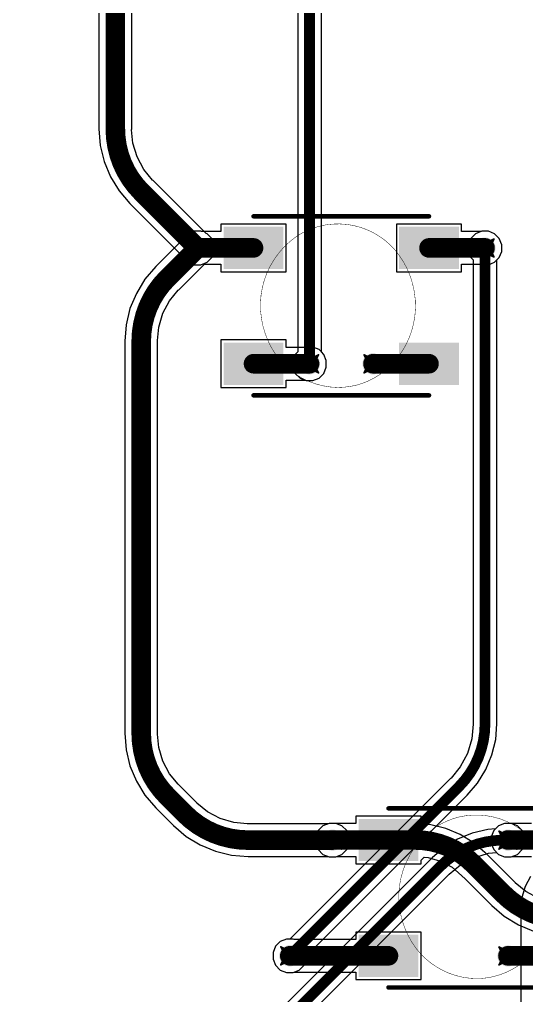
# Model space of a CAD drawing. Header units: inches. Extents: x -11 to 1110, y -7 to 455.
# Drawn here: x 235.9 to 250.35, y 127.95 to 155.76 of the extents above; entities that cross this region are included whole.
import ezdxf

# ---------------------------------------------------------------- set-up
doc = ezdxf.new("R2010")
doc.units = ezdxf.units.IN
for name, color, linetype in [('Bottom Layer', 5, 'Continuous'), ('Drill Drawing', 1, 'Continuous'), ('Mechanical 7', 56, 'Continuous'), ('Top Layer', 1, 'Continuous'), ('Top Overlay', 2, 'Continuous'), ('Top Paste', 8, 'Continuous'), ('Top Solder', 216, 'Continuous'), ('Via Holes', 16, 'Continuous')]:
    doc.layers.add(name, color=color, linetype=linetype)

msp = doc.modelspace()

# ---------------------------------------------------------------- hatches: boundary and pattern name
at = {"layer": 'Bottom Layer'}
h = msp.add_hatch(color=5, dxfattribs=at)
edge = h.paths.add_edge_path()
edge.add_arc((240.974, 149.245), 0.3, 0, 360)
h = msp.add_hatch(color=5, dxfattribs=at)
edge = h.paths.add_edge_path()
edge.add_arc((249.165, 149.245), 0.3, 0, 360)
h = msp.add_hatch(color=5, dxfattribs=at)
edge = h.paths.add_edge_path()
edge.add_arc((244.165, 145.945), 0.3, 0, 360)
h = msp.add_hatch(color=5, dxfattribs=at)
edge = h.paths.add_edge_path()
edge.add_arc((245.974, 145.945), 0.3, 0, 360)
h = msp.add_hatch(color=5, dxfattribs=at)
edge = h.paths.add_edge_path()
edge.add_arc((244.819, 132.374), 0.3, 0, 360)
h = msp.add_hatch(color=5, dxfattribs=at)
edge = h.paths.add_edge_path()
edge.add_arc((249.819, 132.374), 0.3, 0, 360)
h = msp.add_hatch(color=5, dxfattribs=at)
edge = h.paths.add_edge_path()
edge.add_arc((243.603, 129.078), 0.3, 0, 360)
h = msp.add_hatch(color=5, dxfattribs=at)
edge = h.paths.add_edge_path()
edge.add_arc((249.819, 129.074), 0.3, 0, 360)
at = {"layer": 'Top Layer'}
for points in [[(241.819, 149.748), (243.319, 149.748), (243.319, 148.748), (241.819, 148.748)], [(248.319, 148.748), (246.819, 148.748), (246.819, 149.748), (248.319, 149.748)], [(241.819, 146.448), (243.319, 146.448), (243.319, 145.448), (241.819, 145.448)], [(246.819, 146.448), (248.319, 146.448), (248.319, 145.448), (246.819, 145.448)], [(245.664, 132.878), (247.164, 132.878), (247.164, 131.878), (245.664, 131.878)], [(245.664, 129.578), (247.164, 129.578), (247.164, 128.578), (245.664, 128.578)]]:
    msp.add_hatch(color=1, dxfattribs=at).paths.add_polyline_path(points)
h = msp.add_hatch(color=1, dxfattribs=at)
edge = h.paths.add_edge_path()
edge.add_arc((240.974, 149.245), 0.3, 0, 360)
h = msp.add_hatch(color=1, dxfattribs=at)
edge = h.paths.add_edge_path()
edge.add_arc((249.165, 149.245), 0.3, 0, 360)
h = msp.add_hatch(color=1, dxfattribs=at)
edge = h.paths.add_edge_path()
edge.add_arc((244.165, 145.945), 0.3, 0, 360)
h = msp.add_hatch(color=1, dxfattribs=at)
edge = h.paths.add_edge_path()
edge.add_arc((245.974, 145.945), 0.3, 0, 360)
h = msp.add_hatch(color=1, dxfattribs=at)
edge = h.paths.add_edge_path()
edge.add_arc((244.819, 132.374), 0.3, 0, 360)
h = msp.add_hatch(color=1, dxfattribs=at)
edge = h.paths.add_edge_path()
edge.add_arc((249.819, 132.374), 0.3, 0, 360)
h = msp.add_hatch(color=1, dxfattribs=at)
edge = h.paths.add_edge_path()
edge.add_arc((243.603, 129.078), 0.3, 0, 360)
h = msp.add_hatch(color=1, dxfattribs=at)
edge = h.paths.add_edge_path()
edge.add_arc((249.819, 129.074), 0.3, 0, 360)
at = {"layer": 'Top Paste'}
for points in [[(241.819, 149.748), (243.319, 149.748), (243.319, 148.748), (241.819, 148.748)], [(248.319, 148.748), (246.819, 148.748), (246.819, 149.748), (248.319, 149.748)], [(241.819, 146.448), (243.319, 146.448), (243.319, 145.448), (241.819, 145.448)], [(246.819, 146.448), (248.319, 146.448), (248.319, 145.448), (246.819, 145.448)], [(245.664, 132.878), (247.164, 132.878), (247.164, 131.878), (245.664, 131.878)], [(245.664, 129.578), (247.164, 129.578), (247.164, 128.578), (245.664, 128.578)]]:
    msp.add_hatch(color=8, dxfattribs=at).paths.add_polyline_path(points)
at = {"layer": 'Top Solder'}
for points in [[(241.718, 149.85), (243.421, 149.85), (243.421, 148.646), (241.718, 148.646)], [(248.421, 148.646), (246.718, 148.646), (246.718, 149.85), (248.421, 149.85)], [(241.718, 146.55), (243.421, 146.55), (243.421, 145.346), (241.718, 145.346)], [(246.718, 146.55), (248.421, 146.55), (248.421, 145.346), (246.718, 145.346)], [(245.563, 132.979), (247.266, 132.979), (247.266, 131.776), (245.563, 131.776)], [(245.563, 129.679), (247.266, 129.679), (247.266, 128.476), (245.563, 128.476)]]:
    msp.add_hatch(color=216, dxfattribs=at).paths.add_polyline_path(points)
at = {"layer": 'Via Holes'}
h = msp.add_hatch(color=7, dxfattribs=at)
edge = h.paths.add_edge_path()
edge.add_arc((240.974, 149.245), 0.15, 0, 360)
h = msp.add_hatch(color=7, dxfattribs=at)
edge = h.paths.add_edge_path()
edge.add_arc((249.165, 149.245), 0.15, 0, 360)
h = msp.add_hatch(color=7, dxfattribs=at)
edge = h.paths.add_edge_path()
edge.add_arc((244.165, 145.945), 0.15, 0, 360)
h = msp.add_hatch(color=7, dxfattribs=at)
edge = h.paths.add_edge_path()
edge.add_arc((245.974, 145.945), 0.15, 0, 360)
h = msp.add_hatch(color=7, dxfattribs=at)
edge = h.paths.add_edge_path()
edge.add_arc((244.819, 132.374), 0.15, 0, 360)
h = msp.add_hatch(color=7, dxfattribs=at)
edge = h.paths.add_edge_path()
edge.add_arc((249.819, 132.374), 0.15, 0, 360)
h = msp.add_hatch(color=7, dxfattribs=at)
edge = h.paths.add_edge_path()
edge.add_arc((243.603, 129.078), 0.15, 0, 360)
h = msp.add_hatch(color=7, dxfattribs=at)
edge = h.paths.add_edge_path()
edge.add_arc((249.819, 129.074), 0.15, 0, 360)

# ---------------------------------------------------------------- linework, layer by layer
at = {"layer": 'Bottom Layer'}
for p, q in [((238.167, 162.894), (238.167, 152.638)), ((239.099, 152.638), (239.099, 162.894)), ((243.828, 162.362), (243.828, 146.284)), ((244.502, 146.284), (244.502, 162.362)), ((238.167, 152.638), (238.167, 152.638)), ((238.167, 152.638), (238.204, 152.167)), ((239.095, 152.617), (239.099, 152.638)), ((239.133, 152.232), (239.095, 152.617)), ((238.204, 152.167), (238.314, 151.709)), ((239.251, 151.842), (239.133, 152.232)), ((239.443, 151.482), (239.251, 151.842)), ((238.314, 151.709), (238.494, 151.273)), ((239.689, 151.183), (239.443, 151.482)), ((238.494, 151.273), (238.741, 150.87)), ((239.707, 151.171), (239.689, 151.183)), ((241.216, 149.661), (239.707, 151.171)), ((238.741, 150.87), (239.047, 150.512)), ((239.047, 150.512), (239.047, 150.512)), ((239.047, 150.512), (240.557, 149.002)), ((241.245, 149.65), (241.216, 149.661)), ((241.379, 149.515), (241.245, 149.65)), ((248.894, 149.65), (248.76, 149.515)), ((249.07, 149.722), (248.894, 149.65)), ((249.26, 149.722), (249.07, 149.722)), ((249.436, 149.65), (249.26, 149.722)), ((249.57, 149.515), (249.436, 149.65)), ((241.452, 149.34), (241.379, 149.515)), ((241.452, 149.15), (241.452, 149.34)), ((248.76, 149.515), (248.687, 149.34)), ((248.687, 149.34), (248.687, 149.15)), ((249.643, 149.34), (249.57, 149.515)), ((249.643, 149.15), (249.643, 149.34)), ((241.379, 148.974), (241.452, 149.15)), ((248.687, 149.15), (248.76, 148.974)), ((249.57, 148.974), (249.643, 149.15)), ((240.557, 149.002), (240.569, 148.974)), ((240.569, 148.974), (240.703, 148.84)), ((240.703, 148.84), (240.879, 148.767)), ((241.069, 148.767), (241.245, 148.84)), ((241.245, 148.84), (241.379, 148.974)), ((248.76, 148.974), (248.828, 148.906)), ((248.828, 148.906), (248.828, 135.692)), ((249.502, 148.906), (249.57, 148.974)), ((249.502, 135.692), (249.502, 148.906)), ((240.879, 148.767), (241.069, 148.767)), ((243.828, 146.284), (243.76, 146.215)), ((244.57, 146.215), (244.502, 146.284)), ((243.76, 146.215), (243.687, 146.04)), ((243.687, 146.04), (243.687, 145.85)), ((244.643, 146.04), (244.57, 146.215)), ((244.643, 145.85), (244.643, 146.04)), ((243.687, 145.85), (243.76, 145.674)), ((244.57, 145.674), (244.643, 145.85)), ((243.76, 145.674), (243.894, 145.54)), ((243.894, 145.54), (244.07, 145.467)), ((244.07, 145.467), (244.26, 145.467)), ((244.26, 145.467), (244.436, 145.54)), ((244.436, 145.54), (244.57, 145.674)), ((248.831, 135.677), (248.79, 135.262)), ((248.828, 135.692), (248.831, 135.677)), ((249.469, 135.242), (249.504, 135.692)), ((249.504, 135.692), (249.502, 135.692)), ((248.79, 135.262), (248.665, 134.847)), ((249.363, 134.803), (249.469, 135.242)), ((248.665, 134.847), (248.461, 134.466)), ((249.19, 134.385), (249.363, 134.803)), ((248.461, 134.466), (248.196, 134.143)), ((248.954, 134), (249.19, 134.385)), ((248.183, 134.134), (243.605, 129.556)), ((248.196, 134.143), (248.183, 134.134)), ((248.661, 133.656), (248.954, 134)), ((244.081, 129.08), (248.659, 133.658)), ((248.659, 133.658), (248.661, 133.656)), ((244.414, 132.645), (244.341, 132.47)), ((244.548, 132.78), (244.414, 132.645)), ((244.724, 132.852), (244.548, 132.78)), ((244.914, 132.852), (244.724, 132.852)), ((245.089, 132.78), (244.914, 132.852)), ((245.224, 132.645), (245.089, 132.78)), ((245.297, 132.47), (245.224, 132.645)), ((249.241, 132.678), (248.802, 132.573)), ((249.464, 132.696), (249.241, 132.678)), ((249.548, 132.78), (249.464, 132.696)), ((249.724, 132.852), (249.548, 132.78)), ((249.914, 132.852), (249.724, 132.852)), ((250.089, 132.78), (249.914, 132.852)), ((250.224, 132.645), (250.089, 132.78)), ((250.297, 132.47), (250.224, 132.645)), ((244.341, 132.47), (244.341, 132.279)), ((245.297, 132.279), (245.297, 132.47)), ((248.384, 132.4), (247.999, 132.164)), ((248.802, 132.573), (248.384, 132.4)), ((250.297, 132.279), (250.297, 132.47)), ((244.341, 132.279), (244.414, 132.104)), ((244.414, 132.104), (244.548, 131.969)), ((245.089, 131.969), (245.224, 132.104)), ((245.224, 132.104), (245.297, 132.279)), ((247.999, 132.164), (247.655, 131.87)), ((250.089, 131.969), (250.224, 132.104)), ((250.224, 132.104), (250.297, 132.279)), ((247.657, 131.869), (236.057, 120.268)), ((244.548, 131.969), (244.724, 131.897)), ((244.724, 131.897), (244.914, 131.897)), ((244.914, 131.897), (245.089, 131.969)), ((247.655, 131.87), (247.657, 131.869)), ((248.465, 131.67), (248.846, 131.874)), ((248.846, 131.874), (249.261, 132)), ((249.261, 132), (249.495, 132.023)), ((249.495, 132.023), (249.548, 131.969)), ((249.548, 131.969), (249.724, 131.897)), ((249.724, 131.897), (249.914, 131.897)), ((249.914, 131.897), (250.089, 131.969)), ((248.142, 131.405), (248.465, 131.67)), ((236.533, 119.792), (248.133, 131.392)), ((248.133, 131.392), (248.142, 131.405)), ((250.465, 131.342), (250.31, 131.051)), ((250.31, 131.051), (250.214, 130.736)), ((250.214, 130.736), (250.183, 130.417)), ((250.183, 130.417), (250.181, 130.409)), ((250.181, 130.409), (250.181, 117.144)), ((243.198, 129.349), (243.125, 129.173)), ((243.332, 129.483), (243.198, 129.349)), ((243.508, 129.556), (243.332, 129.483)), ((243.605, 129.556), (243.508, 129.556)), ((243.125, 129.173), (243.125, 128.983)), ((244.081, 128.983), (244.081, 129.08)), ((243.125, 128.983), (243.198, 128.807)), ((243.198, 128.807), (243.332, 128.673)), ((243.874, 128.673), (244.008, 128.807)), ((244.008, 128.807), (244.081, 128.983)), ((243.332, 128.673), (243.508, 128.6)), ((243.508, 128.6), (243.698, 128.6)), ((243.698, 128.6), (243.874, 128.673))]:
    msp.add_line(p, q, dxfattribs=at)
for points in [[(238.633, 152.638, 0.559, 0.559, 0), (238.633, 162.894, 0.559, 0.559, 0)], [(244.165, 145.945, 0.305, 0.305, 0), (244.165, 162.362, 0.305, 0.305, 0)], [(239.377, 150.842, 0.559, 0.559, -0.198912), (238.633, 152.638, 0.559, 0.559, 0)], [(239.377, 150.842, 0.559, 0.559, 0), (240.974, 149.245, 0.559, 0.559, 0)], [(249.165, 149.245, 0.559, 0.559, 0), (249.165, 149.248, 0.559, 0.559, 0)], [(249.165, 135.692, 0.305, 0.305, 0), (249.165, 149.245, 0.305, 0.305, 0)], [(249.165, 135.692, 0.305, 0.305, -0.198912), (248.421, 133.896, 0.305, 0.305, 0)], [(243.603, 129.078, 0.305, 0.305, 0), (248.421, 133.896, 0.305, 0.305, 0)], [(247.895, 131.631, 0.305, 0.305, -0.198912), (249.691, 132.374, 0.305, 0.305, 0)], [(249.691, 132.374, 0.305, 0.305, 0), (249.819, 132.374, 0.305, 0.305, 0)], [(236.055, 119.791, 0.305, 0.305, 0), (247.895, 131.631, 0.305, 0.305, 0)]]:
    msp.add_lwpolyline(points, format="xyseb", dxfattribs=at)
for points in [[(238.493, 152.638, 0.279, 0.279, 1), (238.773, 152.638, 0.279, 0.279, 1)], [(238.493, 152.638, 0.279, 0.279, 1), (238.773, 152.638, 0.279, 0.279, 1)], [(239.237, 150.842, 0.279, 0.279, 1), (239.517, 150.842, 0.279, 0.279, 1)], [(239.237, 150.842, 0.279, 0.279, 1), (239.517, 150.842, 0.279, 0.279, 1)], [(240.834, 149.245, 0.279, 0.279, 1), (241.114, 149.245, 0.279, 0.279, 1)], [(249.025, 149.248, 0.279, 0.279, 1), (249.305, 149.248, 0.279, 0.279, 1)], [(249.025, 149.245, 0.279, 0.279, 1), (249.305, 149.245, 0.279, 0.279, 1)], [(249.089, 149.245, 0.152, 0.152, 1), (249.241, 149.245, 0.152, 0.152, 1)], [(244.089, 145.945, 0.152, 0.152, 1), (244.241, 145.945, 0.152, 0.152, 1)], [(249.089, 135.692, 0.152, 0.152, 1), (249.241, 135.692, 0.152, 0.152, 1)], [(249.089, 135.692, 0.152, 0.152, 1), (249.241, 135.692, 0.152, 0.152, 1)], [(248.345, 133.896, 0.152, 0.152, 1), (248.497, 133.896, 0.152, 0.152, 1)], [(248.345, 133.896, 0.152, 0.152, 1), (248.497, 133.896, 0.152, 0.152, 1)], [(249.615, 132.374, 0.152, 0.152, 1), (249.767, 132.374, 0.152, 0.152, 1)], [(249.615, 132.374, 0.152, 0.152, 1), (249.767, 132.374, 0.152, 0.152, 1)], [(249.743, 132.374, 0.152, 0.152, 1), (249.895, 132.374, 0.152, 0.152, 1)], [(247.819, 131.631, 0.152, 0.152, 1), (247.971, 131.631, 0.152, 0.152, 1)], [(247.819, 131.631, 0.152, 0.152, 1), (247.971, 131.631, 0.152, 0.152, 1)], [(243.527, 129.078, 0.152, 0.152, 1), (243.679, 129.078, 0.152, 0.152, 1)]]:
    msp.add_lwpolyline(points, format="xyseb", close=True, dxfattribs=at)
at = {"layer": 'Drill Drawing'}
for points in [[(240.72, 149.499, 0.0508, 0.0508, 0), (240.974, 149.372, 0.0508, 0.0508, 0)], [(240.72, 149.499, 0.0508, 0.0508, 0), (240.847, 149.245, 0.0508, 0.0508, 0)], [(240.974, 149.372, 0.0508, 0.0508, 0), (241.228, 149.499, 0.0508, 0.0508, 0)], [(241.101, 149.245, 0.0508, 0.0508, 0), (241.228, 149.499, 0.0508, 0.0508, 0)], [(248.911, 149.499, 0.0508, 0.0508, 0), (249.165, 149.372, 0.0508, 0.0508, 0)], [(248.911, 149.499, 0.0508, 0.0508, 0), (249.038, 149.245, 0.0508, 0.0508, 0)], [(249.165, 149.372, 0.0508, 0.0508, 0), (249.419, 149.499, 0.0508, 0.0508, 0)], [(249.292, 149.245, 0.0508, 0.0508, 0), (249.419, 149.499, 0.0508, 0.0508, 0)], [(240.72, 148.991, 0.0508, 0.0508, 0), (240.847, 149.245, 0.0508, 0.0508, 0)], [(240.72, 148.991, 0.0508, 0.0508, 0), (240.974, 149.118, 0.0508, 0.0508, 0)], [(240.974, 149.118, 0.0508, 0.0508, 0), (241.228, 148.991, 0.0508, 0.0508, 0)], [(241.101, 149.245, 0.0508, 0.0508, 0), (241.228, 148.991, 0.0508, 0.0508, 0)], [(248.911, 148.991, 0.0508, 0.0508, 0), (249.038, 149.245, 0.0508, 0.0508, 0)], [(248.911, 148.991, 0.0508, 0.0508, 0), (249.165, 149.118, 0.0508, 0.0508, 0)], [(249.165, 149.118, 0.0508, 0.0508, 0), (249.419, 148.991, 0.0508, 0.0508, 0)], [(249.292, 149.245, 0.0508, 0.0508, 0), (249.419, 148.991, 0.0508, 0.0508, 0)], [(243.911, 146.199, 0.0508, 0.0508, 0), (244.165, 146.072, 0.0508, 0.0508, 0)], [(243.911, 146.199, 0.0508, 0.0508, 0), (244.038, 145.945, 0.0508, 0.0508, 0)], [(244.165, 146.072, 0.0508, 0.0508, 0), (244.419, 146.199, 0.0508, 0.0508, 0)], [(244.292, 145.945, 0.0508, 0.0508, 0), (244.419, 146.199, 0.0508, 0.0508, 0)], [(245.72, 146.199, 0.0508, 0.0508, 0), (245.974, 146.072, 0.0508, 0.0508, 0)], [(245.72, 146.199, 0.0508, 0.0508, 0), (245.847, 145.945, 0.0508, 0.0508, 0)], [(245.974, 146.072, 0.0508, 0.0508, 0), (246.228, 146.199, 0.0508, 0.0508, 0)], [(246.101, 145.945, 0.0508, 0.0508, 0), (246.228, 146.199, 0.0508, 0.0508, 0)], [(243.911, 145.691, 0.0508, 0.0508, 0), (244.038, 145.945, 0.0508, 0.0508, 0)], [(243.911, 145.691, 0.0508, 0.0508, 0), (244.165, 145.818, 0.0508, 0.0508, 0)], [(244.165, 145.818, 0.0508, 0.0508, 0), (244.419, 145.691, 0.0508, 0.0508, 0)], [(244.292, 145.945, 0.0508, 0.0508, 0), (244.419, 145.691, 0.0508, 0.0508, 0)], [(245.72, 145.691, 0.0508, 0.0508, 0), (245.847, 145.945, 0.0508, 0.0508, 0)], [(245.72, 145.691, 0.0508, 0.0508, 0), (245.974, 145.818, 0.0508, 0.0508, 0)], [(245.974, 145.818, 0.0508, 0.0508, 0), (246.228, 145.691, 0.0508, 0.0508, 0)], [(246.101, 145.945, 0.0508, 0.0508, 0), (246.228, 145.691, 0.0508, 0.0508, 0)], [(244.565, 132.628, 0.0508, 0.0508, 0), (244.819, 132.501, 0.0508, 0.0508, 0)], [(244.565, 132.628, 0.0508, 0.0508, 0), (244.692, 132.374, 0.0508, 0.0508, 0)], [(244.819, 132.501, 0.0508, 0.0508, 0), (245.073, 132.628, 0.0508, 0.0508, 0)], [(244.946, 132.374, 0.0508, 0.0508, 0), (245.073, 132.628, 0.0508, 0.0508, 0)], [(249.565, 132.628, 0.0508, 0.0508, 0), (249.819, 132.501, 0.0508, 0.0508, 0)], [(249.565, 132.628, 0.0508, 0.0508, 0), (249.692, 132.374, 0.0508, 0.0508, 0)], [(249.819, 132.501, 0.0508, 0.0508, 0), (250.073, 132.628, 0.0508, 0.0508, 0)], [(249.946, 132.374, 0.0508, 0.0508, 0), (250.073, 132.628, 0.0508, 0.0508, 0)], [(244.565, 132.12, 0.0508, 0.0508, 0), (244.692, 132.374, 0.0508, 0.0508, 0)], [(244.946, 132.374, 0.0508, 0.0508, 0), (245.073, 132.12, 0.0508, 0.0508, 0)], [(249.565, 132.12, 0.0508, 0.0508, 0), (249.692, 132.374, 0.0508, 0.0508, 0)], [(249.946, 132.374, 0.0508, 0.0508, 0), (250.073, 132.12, 0.0508, 0.0508, 0)], [(244.565, 132.12, 0.0508, 0.0508, 0), (244.819, 132.247, 0.0508, 0.0508, 0)], [(244.819, 132.247, 0.0508, 0.0508, 0), (245.073, 132.12, 0.0508, 0.0508, 0)], [(249.565, 132.12, 0.0508, 0.0508, 0), (249.819, 132.247, 0.0508, 0.0508, 0)], [(249.819, 132.247, 0.0508, 0.0508, 0), (250.073, 132.12, 0.0508, 0.0508, 0)], [(243.349, 129.332, 0.0508, 0.0508, 0), (243.603, 129.205, 0.0508, 0.0508, 0)], [(243.349, 129.332, 0.0508, 0.0508, 0), (243.476, 129.078, 0.0508, 0.0508, 0)], [(243.603, 129.205, 0.0508, 0.0508, 0), (243.857, 129.332, 0.0508, 0.0508, 0)], [(243.73, 129.078, 0.0508, 0.0508, 0), (243.857, 129.332, 0.0508, 0.0508, 0)], [(249.565, 129.328, 0.0508, 0.0508, 0), (249.819, 129.201, 0.0508, 0.0508, 0)], [(249.565, 129.328, 0.0508, 0.0508, 0), (249.692, 129.074, 0.0508, 0.0508, 0)], [(249.819, 129.201, 0.0508, 0.0508, 0), (250.073, 129.328, 0.0508, 0.0508, 0)], [(249.946, 129.074, 0.0508, 0.0508, 0), (250.073, 129.328, 0.0508, 0.0508, 0)], [(243.349, 128.824, 0.0508, 0.0508, 0), (243.476, 129.078, 0.0508, 0.0508, 0)], [(243.73, 129.078, 0.0508, 0.0508, 0), (243.857, 128.824, 0.0508, 0.0508, 0)], [(249.565, 128.82, 0.0508, 0.0508, 0), (249.692, 129.074, 0.0508, 0.0508, 0)], [(249.946, 129.074, 0.0508, 0.0508, 0), (250.073, 128.82, 0.0508, 0.0508, 0)], [(243.349, 128.824, 0.0508, 0.0508, 0), (243.603, 128.951, 0.0508, 0.0508, 0)], [(243.603, 128.951, 0.0508, 0.0508, 0), (243.857, 128.824, 0.0508, 0.0508, 0)], [(249.565, 128.82, 0.0508, 0.0508, 0), (249.819, 128.947, 0.0508, 0.0508, 0)], [(249.819, 128.947, 0.0508, 0.0508, 0), (250.073, 128.82, 0.0508, 0.0508, 0)]]:
    msp.add_lwpolyline(points, format="xyseb", dxfattribs=at)
for points in [[(240.707, 149.499, 0.0254, 0.0254, 1), (240.733, 149.499, 0.0254, 0.0254, 1)], [(240.707, 149.499, 0.0254, 0.0254, 1), (240.733, 149.499, 0.0254, 0.0254, 1)], [(240.961, 149.372, 0.0254, 0.0254, 1), (240.987, 149.372, 0.0254, 0.0254, 1)], [(240.961, 149.372, 0.0254, 0.0254, 1), (240.987, 149.372, 0.0254, 0.0254, 1)], [(241.215, 149.499, 0.0254, 0.0254, 1), (241.241, 149.499, 0.0254, 0.0254, 1)], [(241.215, 149.499, 0.0254, 0.0254, 1), (241.241, 149.499, 0.0254, 0.0254, 1)], [(248.898, 149.499, 0.0254, 0.0254, 1), (248.924, 149.499, 0.0254, 0.0254, 1)], [(248.898, 149.499, 0.0254, 0.0254, 1), (248.924, 149.499, 0.0254, 0.0254, 1)], [(249.152, 149.372, 0.0254, 0.0254, 1), (249.178, 149.372, 0.0254, 0.0254, 1)], [(249.152, 149.372, 0.0254, 0.0254, 1), (249.178, 149.372, 0.0254, 0.0254, 1)], [(249.406, 149.499, 0.0254, 0.0254, 1), (249.432, 149.499, 0.0254, 0.0254, 1)], [(249.406, 149.499, 0.0254, 0.0254, 1), (249.432, 149.499, 0.0254, 0.0254, 1)], [(240.834, 149.245, 0.0254, 0.0254, 1), (240.86, 149.245, 0.0254, 0.0254, 1)], [(240.834, 149.245, 0.0254, 0.0254, 1), (240.86, 149.245, 0.0254, 0.0254, 1)], [(240.961, 149.118, 0.0254, 0.0254, 1), (240.987, 149.118, 0.0254, 0.0254, 1)], [(240.961, 149.118, 0.0254, 0.0254, 1), (240.987, 149.118, 0.0254, 0.0254, 1)], [(241.088, 149.245, 0.0254, 0.0254, 1), (241.114, 149.245, 0.0254, 0.0254, 1)], [(241.088, 149.245, 0.0254, 0.0254, 1), (241.114, 149.245, 0.0254, 0.0254, 1)], [(249.025, 149.245, 0.0254, 0.0254, 1), (249.051, 149.245, 0.0254, 0.0254, 1)], [(249.025, 149.245, 0.0254, 0.0254, 1), (249.051, 149.245, 0.0254, 0.0254, 1)], [(249.152, 149.118, 0.0254, 0.0254, 1), (249.178, 149.118, 0.0254, 0.0254, 1)], [(249.152, 149.118, 0.0254, 0.0254, 1), (249.178, 149.118, 0.0254, 0.0254, 1)], [(249.279, 149.245, 0.0254, 0.0254, 1), (249.305, 149.245, 0.0254, 0.0254, 1)], [(249.279, 149.245, 0.0254, 0.0254, 1), (249.305, 149.245, 0.0254, 0.0254, 1)], [(240.707, 148.991, 0.0254, 0.0254, 1), (240.733, 148.991, 0.0254, 0.0254, 1)], [(240.707, 148.991, 0.0254, 0.0254, 1), (240.733, 148.991, 0.0254, 0.0254, 1)], [(241.215, 148.991, 0.0254, 0.0254, 1), (241.241, 148.991, 0.0254, 0.0254, 1)], [(241.215, 148.991, 0.0254, 0.0254, 1), (241.241, 148.991, 0.0254, 0.0254, 1)], [(248.898, 148.991, 0.0254, 0.0254, 1), (248.924, 148.991, 0.0254, 0.0254, 1)], [(248.898, 148.991, 0.0254, 0.0254, 1), (248.924, 148.991, 0.0254, 0.0254, 1)], [(249.406, 148.991, 0.0254, 0.0254, 1), (249.432, 148.991, 0.0254, 0.0254, 1)], [(249.406, 148.991, 0.0254, 0.0254, 1), (249.432, 148.991, 0.0254, 0.0254, 1)], [(243.898, 146.199, 0.0254, 0.0254, 1), (243.924, 146.199, 0.0254, 0.0254, 1)], [(243.898, 146.199, 0.0254, 0.0254, 1), (243.924, 146.199, 0.0254, 0.0254, 1)], [(244.152, 146.072, 0.0254, 0.0254, 1), (244.178, 146.072, 0.0254, 0.0254, 1)], [(244.152, 146.072, 0.0254, 0.0254, 1), (244.178, 146.072, 0.0254, 0.0254, 1)], [(244.406, 146.199, 0.0254, 0.0254, 1), (244.432, 146.199, 0.0254, 0.0254, 1)], [(244.406, 146.199, 0.0254, 0.0254, 1), (244.432, 146.199, 0.0254, 0.0254, 1)], [(245.707, 146.199, 0.0254, 0.0254, 1), (245.733, 146.199, 0.0254, 0.0254, 1)], [(245.707, 146.199, 0.0254, 0.0254, 1), (245.733, 146.199, 0.0254, 0.0254, 1)], [(245.961, 146.072, 0.0254, 0.0254, 1), (245.987, 146.072, 0.0254, 0.0254, 1)], [(245.961, 146.072, 0.0254, 0.0254, 1), (245.987, 146.072, 0.0254, 0.0254, 1)], [(246.215, 146.199, 0.0254, 0.0254, 1), (246.241, 146.199, 0.0254, 0.0254, 1)], [(246.215, 146.199, 0.0254, 0.0254, 1), (246.241, 146.199, 0.0254, 0.0254, 1)], [(243.898, 145.691, 0.0254, 0.0254, 1), (243.924, 145.691, 0.0254, 0.0254, 1)], [(243.898, 145.691, 0.0254, 0.0254, 1), (243.924, 145.691, 0.0254, 0.0254, 1)], [(244.025, 145.945, 0.0254, 0.0254, 1), (244.051, 145.945, 0.0254, 0.0254, 1)], [(244.025, 145.945, 0.0254, 0.0254, 1), (244.051, 145.945, 0.0254, 0.0254, 1)], [(244.152, 145.818, 0.0254, 0.0254, 1), (244.178, 145.818, 0.0254, 0.0254, 1)], [(244.152, 145.818, 0.0254, 0.0254, 1), (244.178, 145.818, 0.0254, 0.0254, 1)], [(244.279, 145.945, 0.0254, 0.0254, 1), (244.305, 145.945, 0.0254, 0.0254, 1)], [(244.279, 145.945, 0.0254, 0.0254, 1), (244.305, 145.945, 0.0254, 0.0254, 1)], [(244.406, 145.691, 0.0254, 0.0254, 1), (244.432, 145.691, 0.0254, 0.0254, 1)], [(244.406, 145.691, 0.0254, 0.0254, 1), (244.432, 145.691, 0.0254, 0.0254, 1)], [(245.707, 145.691, 0.0254, 0.0254, 1), (245.733, 145.691, 0.0254, 0.0254, 1)], [(245.707, 145.691, 0.0254, 0.0254, 1), (245.733, 145.691, 0.0254, 0.0254, 1)], [(245.834, 145.945, 0.0254, 0.0254, 1), (245.86, 145.945, 0.0254, 0.0254, 1)], [(245.834, 145.945, 0.0254, 0.0254, 1), (245.86, 145.945, 0.0254, 0.0254, 1)], [(245.961, 145.818, 0.0254, 0.0254, 1), (245.987, 145.818, 0.0254, 0.0254, 1)], [(245.961, 145.818, 0.0254, 0.0254, 1), (245.987, 145.818, 0.0254, 0.0254, 1)], [(246.088, 145.945, 0.0254, 0.0254, 1), (246.114, 145.945, 0.0254, 0.0254, 1)], [(246.088, 145.945, 0.0254, 0.0254, 1), (246.114, 145.945, 0.0254, 0.0254, 1)], [(246.215, 145.691, 0.0254, 0.0254, 1), (246.241, 145.691, 0.0254, 0.0254, 1)], [(246.215, 145.691, 0.0254, 0.0254, 1), (246.241, 145.691, 0.0254, 0.0254, 1)], [(244.552, 132.628, 0.0254, 0.0254, 1), (244.577, 132.628, 0.0254, 0.0254, 1)], [(244.552, 132.628, 0.0254, 0.0254, 1), (244.577, 132.628, 0.0254, 0.0254, 1)], [(245.06, 132.628, 0.0254, 0.0254, 1), (245.085, 132.628, 0.0254, 0.0254, 1)], [(245.06, 132.628, 0.0254, 0.0254, 1), (245.085, 132.628, 0.0254, 0.0254, 1)], [(249.552, 132.628, 0.0254, 0.0254, 1), (249.577, 132.628, 0.0254, 0.0254, 1)], [(249.552, 132.628, 0.0254, 0.0254, 1), (249.577, 132.628, 0.0254, 0.0254, 1)], [(250.06, 132.628, 0.0254, 0.0254, 1), (250.085, 132.628, 0.0254, 0.0254, 1)], [(250.06, 132.628, 0.0254, 0.0254, 1), (250.085, 132.628, 0.0254, 0.0254, 1)], [(244.679, 132.374, 0.0254, 0.0254, 1), (244.704, 132.374, 0.0254, 0.0254, 1)], [(244.679, 132.374, 0.0254, 0.0254, 1), (244.704, 132.374, 0.0254, 0.0254, 1)], [(244.806, 132.501, 0.0254, 0.0254, 1), (244.831, 132.501, 0.0254, 0.0254, 1)], [(244.806, 132.501, 0.0254, 0.0254, 1), (244.831, 132.501, 0.0254, 0.0254, 1)], [(244.933, 132.374, 0.0254, 0.0254, 1), (244.958, 132.374, 0.0254, 0.0254, 1)], [(244.933, 132.374, 0.0254, 0.0254, 1), (244.958, 132.374, 0.0254, 0.0254, 1)], [(249.679, 132.374, 0.0254, 0.0254, 1), (249.704, 132.374, 0.0254, 0.0254, 1)], [(249.679, 132.374, 0.0254, 0.0254, 1), (249.704, 132.374, 0.0254, 0.0254, 1)], [(249.806, 132.501, 0.0254, 0.0254, 1), (249.831, 132.501, 0.0254, 0.0254, 1)], [(249.806, 132.501, 0.0254, 0.0254, 1), (249.831, 132.501, 0.0254, 0.0254, 1)], [(249.933, 132.374, 0.0254, 0.0254, 1), (249.958, 132.374, 0.0254, 0.0254, 1)], [(249.933, 132.374, 0.0254, 0.0254, 1), (249.958, 132.374, 0.0254, 0.0254, 1)], [(244.552, 132.12, 0.0254, 0.0254, 1), (244.577, 132.12, 0.0254, 0.0254, 1)], [(244.552, 132.12, 0.0254, 0.0254, 1), (244.577, 132.12, 0.0254, 0.0254, 1)], [(244.806, 132.247, 0.0254, 0.0254, 1), (244.831, 132.247, 0.0254, 0.0254, 1)], [(244.806, 132.247, 0.0254, 0.0254, 1), (244.831, 132.247, 0.0254, 0.0254, 1)], [(245.06, 132.12, 0.0254, 0.0254, 1), (245.085, 132.12, 0.0254, 0.0254, 1)], [(245.06, 132.12, 0.0254, 0.0254, 1), (245.085, 132.12, 0.0254, 0.0254, 1)], [(249.552, 132.12, 0.0254, 0.0254, 1), (249.577, 132.12, 0.0254, 0.0254, 1)], [(249.552, 132.12, 0.0254, 0.0254, 1), (249.577, 132.12, 0.0254, 0.0254, 1)], [(249.806, 132.247, 0.0254, 0.0254, 1), (249.831, 132.247, 0.0254, 0.0254, 1)], [(249.806, 132.247, 0.0254, 0.0254, 1), (249.831, 132.247, 0.0254, 0.0254, 1)], [(250.06, 132.12, 0.0254, 0.0254, 1), (250.085, 132.12, 0.0254, 0.0254, 1)], [(250.06, 132.12, 0.0254, 0.0254, 1), (250.085, 132.12, 0.0254, 0.0254, 1)], [(243.336, 129.332, 0.0254, 0.0254, 1), (243.362, 129.332, 0.0254, 0.0254, 1)], [(243.336, 129.332, 0.0254, 0.0254, 1), (243.362, 129.332, 0.0254, 0.0254, 1)], [(243.844, 129.332, 0.0254, 0.0254, 1), (243.87, 129.332, 0.0254, 0.0254, 1)], [(243.844, 129.332, 0.0254, 0.0254, 1), (243.87, 129.332, 0.0254, 0.0254, 1)], [(249.552, 129.328, 0.0254, 0.0254, 1), (249.577, 129.328, 0.0254, 0.0254, 1)], [(249.552, 129.328, 0.0254, 0.0254, 1), (249.577, 129.328, 0.0254, 0.0254, 1)], [(250.06, 129.328, 0.0254, 0.0254, 1), (250.085, 129.328, 0.0254, 0.0254, 1)], [(250.06, 129.328, 0.0254, 0.0254, 1), (250.085, 129.328, 0.0254, 0.0254, 1)], [(243.463, 129.078, 0.0254, 0.0254, 1), (243.489, 129.078, 0.0254, 0.0254, 1)], [(243.463, 129.078, 0.0254, 0.0254, 1), (243.489, 129.078, 0.0254, 0.0254, 1)], [(243.59, 129.205, 0.0254, 0.0254, 1), (243.616, 129.205, 0.0254, 0.0254, 1)], [(243.59, 129.205, 0.0254, 0.0254, 1), (243.616, 129.205, 0.0254, 0.0254, 1)], [(243.717, 129.078, 0.0254, 0.0254, 1), (243.743, 129.078, 0.0254, 0.0254, 1)], [(243.717, 129.078, 0.0254, 0.0254, 1), (243.743, 129.078, 0.0254, 0.0254, 1)], [(249.679, 129.074, 0.0254, 0.0254, 1), (249.704, 129.074, 0.0254, 0.0254, 1)], [(249.679, 129.074, 0.0254, 0.0254, 1), (249.704, 129.074, 0.0254, 0.0254, 1)], [(249.806, 129.201, 0.0254, 0.0254, 1), (249.831, 129.201, 0.0254, 0.0254, 1)], [(249.806, 129.201, 0.0254, 0.0254, 1), (249.831, 129.201, 0.0254, 0.0254, 1)], [(249.933, 129.074, 0.0254, 0.0254, 1), (249.958, 129.074, 0.0254, 0.0254, 1)], [(249.933, 129.074, 0.0254, 0.0254, 1), (249.958, 129.074, 0.0254, 0.0254, 1)], [(243.336, 128.824, 0.0254, 0.0254, 1), (243.362, 128.824, 0.0254, 0.0254, 1)], [(243.336, 128.824, 0.0254, 0.0254, 1), (243.362, 128.824, 0.0254, 0.0254, 1)], [(243.59, 128.951, 0.0254, 0.0254, 1), (243.616, 128.951, 0.0254, 0.0254, 1)], [(243.59, 128.951, 0.0254, 0.0254, 1), (243.616, 128.951, 0.0254, 0.0254, 1)], [(243.844, 128.824, 0.0254, 0.0254, 1), (243.87, 128.824, 0.0254, 0.0254, 1)], [(243.844, 128.824, 0.0254, 0.0254, 1), (243.87, 128.824, 0.0254, 0.0254, 1)], [(249.552, 128.82, 0.0254, 0.0254, 1), (249.577, 128.82, 0.0254, 0.0254, 1)], [(249.552, 128.82, 0.0254, 0.0254, 1), (249.577, 128.82, 0.0254, 0.0254, 1)], [(249.806, 128.947, 0.0254, 0.0254, 1), (249.831, 128.947, 0.0254, 0.0254, 1)], [(249.806, 128.947, 0.0254, 0.0254, 1), (249.831, 128.947, 0.0254, 0.0254, 1)], [(250.06, 128.82, 0.0254, 0.0254, 1), (250.085, 128.82, 0.0254, 0.0254, 1)], [(250.06, 128.82, 0.0254, 0.0254, 1), (250.085, 128.82, 0.0254, 0.0254, 1)]]:
    msp.add_lwpolyline(points, format="xyseb", close=True, dxfattribs=at)
at = {"layer": 'Mechanical 7'}
for points in [[(244.425, 149.861, 0.0127, 0.0127, -0.336403), (246.829, 148.87, 0.0127, 0.0127, 0)], [(243.777, 149.563, 0.0127, 0.0127, -0.083768), (244.425, 149.861, 0.0127, 0.0127, 0)], [(242.839, 147.022, 0.0127, 0.0127, -0.30988), (243.777, 149.563, 0.0127, 0.0127, 0)], [(246.829, 148.87, 0.0127, 0.0127, -0.077683), (247.111, 148.186, 0.0127, 0.0127, 0)], [(247.111, 148.186, 0.0127, 0.0127, -0.310111), (246.173, 145.644, 0.0127, 0.0127, 0)], [(243.065, 146.436, 0.0127, 0.0127, -0.065453), (242.839, 147.022, 0.0127, 0.0127, 0)], [(244.974, 145.272, 0.0127, 0.0127, -0.274367), (243.065, 146.436, 0.0127, 0.0127, 0)], [(246.173, 145.644, 0.0127, 0.0127, -0.083466), (245.526, 145.344, 0.0127, 0.0127, 0)], [(245.526, 145.344, 0.0127, 0.0127, -0.064089), (244.974, 145.272, 0.0127, 0.0127, 0)], [(247.758, 132.743, 0.0127, 0.0127, -0.083549), (248.411, 133.03, 0.0127, 0.0127, 0)], [(248.411, 133.03, 0.0127, 0.0127, -0.335394), (250.796, 131.988, 0.0127, 0.0127, 0)], [(246.772, 130.221, 0.0127, 0.0127, -0.310109), (247.758, 132.743, 0.0127, 0.0127, 0)], [(251.066, 131.298, 0.0127, 0.0127, -0.310841), (250.083, 128.777, 0.0127, 0.0127, 0)], [(246.991, 129.624, 0.0127, 0.0127, -0.066451), (246.772, 130.221, 0.0127, 0.0127, 0)], [(248.917, 128.429, 0.0127, 0.0127, -0.278078), (246.991, 129.624, 0.0127, 0.0127, 0)], [(250.083, 128.777, 0.0127, 0.0127, -0.083889), (249.43, 128.492, 0.0127, 0.0127, 0)], [(249.43, 128.492, 0.0127, 0.0127, -0.04664), (249.071, 128.435, 0.0127, 0.0127, 0)], [(249.071, 128.435, 0.0127, 0.0127, -0.017018), (248.917, 128.429, 0.0127, 0.0127, 0)]]:
    msp.add_lwpolyline(points, format="xyseb", dxfattribs=at)
for points in [[(244.421, 149.861, 0.00635, 0.00635, 1), (244.428, 149.861, 0.00635, 0.00635, 1)], [(244.421, 149.861, 0.00635, 0.00635, 1), (244.428, 149.861, 0.00635, 0.00635, 1)], [(243.774, 149.563, 0.00635, 0.00635, 1), (243.78, 149.563, 0.00635, 0.00635, 1)], [(243.774, 149.563, 0.00635, 0.00635, 1), (243.78, 149.563, 0.00635, 0.00635, 1)], [(246.826, 148.87, 0.00635, 0.00635, 1), (246.832, 148.87, 0.00635, 0.00635, 1)], [(246.826, 148.87, 0.00635, 0.00635, 1), (246.832, 148.87, 0.00635, 0.00635, 1)], [(247.108, 148.186, 0.00635, 0.00635, 1), (247.114, 148.186, 0.00635, 0.00635, 1)], [(247.108, 148.186, 0.00635, 0.00635, 1), (247.114, 148.186, 0.00635, 0.00635, 1)], [(242.836, 147.022, 0.00635, 0.00635, 1), (242.842, 147.022, 0.00635, 0.00635, 1)], [(242.836, 147.022, 0.00635, 0.00635, 1), (242.842, 147.022, 0.00635, 0.00635, 1)], [(243.062, 146.436, 0.00635, 0.00635, 1), (243.069, 146.436, 0.00635, 0.00635, 1)], [(243.062, 146.436, 0.00635, 0.00635, 1), (243.069, 146.436, 0.00635, 0.00635, 1)], [(246.17, 145.644, 0.00635, 0.00635, 1), (246.177, 145.644, 0.00635, 0.00635, 1)], [(246.17, 145.644, 0.00635, 0.00635, 1), (246.177, 145.644, 0.00635, 0.00635, 1)], [(244.971, 145.272, 0.00635, 0.00635, 1), (244.977, 145.272, 0.00635, 0.00635, 1)], [(244.971, 145.272, 0.00635, 0.00635, 1), (244.977, 145.272, 0.00635, 0.00635, 1)], [(245.523, 145.344, 0.00635, 0.00635, 1), (245.529, 145.344, 0.00635, 0.00635, 1)], [(245.523, 145.344, 0.00635, 0.00635, 1), (245.529, 145.344, 0.00635, 0.00635, 1)], [(248.408, 133.03, 0.00635, 0.00635, 1), (248.414, 133.03, 0.00635, 0.00635, 1)], [(248.408, 133.03, 0.00635, 0.00635, 1), (248.414, 133.03, 0.00635, 0.00635, 1)], [(247.755, 132.743, 0.00635, 0.00635, 1), (247.761, 132.743, 0.00635, 0.00635, 1)], [(247.755, 132.743, 0.00635, 0.00635, 1), (247.761, 132.743, 0.00635, 0.00635, 1)], [(246.768, 130.221, 0.00635, 0.00635, 1), (246.775, 130.221, 0.00635, 0.00635, 1)], [(246.768, 130.221, 0.00635, 0.00635, 1), (246.775, 130.221, 0.00635, 0.00635, 1)], [(246.988, 129.624, 0.00635, 0.00635, 1), (246.994, 129.624, 0.00635, 0.00635, 1)], [(246.988, 129.624, 0.00635, 0.00635, 1), (246.994, 129.624, 0.00635, 0.00635, 1)], [(250.08, 128.777, 0.00635, 0.00635, 1), (250.086, 128.777, 0.00635, 0.00635, 1)], [(250.08, 128.777, 0.00635, 0.00635, 1), (250.086, 128.777, 0.00635, 0.00635, 1)], [(249.427, 128.492, 0.00635, 0.00635, 1), (249.433, 128.492, 0.00635, 0.00635, 1)], [(249.427, 128.492, 0.00635, 0.00635, 1), (249.433, 128.492, 0.00635, 0.00635, 1)], [(248.914, 128.429, 0.00635, 0.00635, 1), (248.921, 128.429, 0.00635, 0.00635, 1)], [(248.914, 128.429, 0.00635, 0.00635, 1), (248.921, 128.429, 0.00635, 0.00635, 1)], [(249.067, 128.435, 0.00635, 0.00635, 1), (249.074, 128.435, 0.00635, 0.00635, 1)], [(249.067, 128.435, 0.00635, 0.00635, 1), (249.074, 128.435, 0.00635, 0.00635, 1)]]:
    msp.add_lwpolyline(points, format="xyseb", close=True, dxfattribs=at)
at = {"layer": 'Top Layer'}
for p, q in [((243.497, 149.926), (241.642, 149.926)), ((241.642, 149.926), (241.642, 149.714)), ((243.497, 148.57), (243.497, 149.926)), ((248.497, 149.926), (246.642, 149.926)), ((246.642, 149.926), (246.642, 148.57)), ((248.497, 149.714), (248.497, 149.926)), ((240.703, 149.65), (240.569, 149.515)), ((240.879, 149.722), (240.703, 149.65)), ((241.069, 149.722), (240.879, 149.722)), ((241.089, 149.714), (241.069, 149.722)), ((241.642, 149.714), (241.089, 149.714)), ((249.05, 149.714), (248.497, 149.714)), ((249.07, 149.722), (249.05, 149.714)), ((249.26, 149.722), (249.07, 149.722)), ((249.436, 149.65), (249.26, 149.722)), ((249.57, 149.515), (249.436, 149.65)), ((240.557, 149.487), (239.784, 148.714)), ((240.569, 149.515), (240.557, 149.487)), ((249.643, 149.34), (249.57, 149.515)), ((249.643, 149.15), (249.643, 149.34)), ((249.57, 148.974), (249.643, 149.15)), ((240.443, 148.055), (241.17, 148.782)), ((241.17, 148.782), (241.642, 148.782)), ((241.642, 148.782), (241.642, 148.57)), ((248.497, 148.57), (248.497, 148.782)), ((248.497, 148.782), (249.034, 148.782)), ((249.034, 148.782), (249.07, 148.767)), ((249.26, 148.767), (249.436, 148.84)), ((249.436, 148.84), (249.57, 148.974)), ((239.784, 148.714), (239.477, 148.355)), ((239.784, 148.714), (239.784, 148.714)), ((241.642, 148.57), (243.497, 148.57)), ((246.642, 148.57), (248.497, 148.57)), ((249.07, 148.767), (249.26, 148.767)), ((239.477, 148.355), (239.231, 147.953)), ((239.231, 147.953), (239.05, 147.517)), ((240.18, 147.744), (240.425, 148.043)), ((240.425, 148.043), (240.443, 148.055)), ((239.988, 147.384), (240.18, 147.744)), ((239.05, 147.517), (238.94, 147.059)), ((239.869, 146.994), (239.988, 147.384)), ((238.94, 147.059), (238.903, 146.588)), ((239.832, 146.609), (239.869, 146.994)), ((238.903, 146.588), (238.903, 146.588)), ((238.903, 146.588), (238.903, 135.418)), ((239.836, 146.588), (239.832, 146.609)), ((239.836, 135.418), (239.836, 146.588)), ((243.497, 146.626), (241.642, 146.626)), ((241.642, 146.626), (241.642, 145.27)), ((243.497, 146.414), (243.497, 146.626)), ((244.05, 146.414), (243.497, 146.414)), ((244.07, 146.422), (244.05, 146.414)), ((244.26, 146.422), (244.07, 146.422)), ((244.436, 146.35), (244.26, 146.422)), ((244.57, 146.215), (244.436, 146.35)), ((244.643, 146.04), (244.57, 146.215)), ((244.643, 145.85), (244.643, 146.04)), ((244.57, 145.674), (244.643, 145.85)), ((243.497, 145.27), (243.497, 145.482)), ((243.497, 145.482), (244.034, 145.482)), ((244.034, 145.482), (244.07, 145.467)), ((244.07, 145.467), (244.26, 145.467)), ((244.26, 145.467), (244.436, 145.54)), ((244.436, 145.54), (244.57, 145.674)), ((241.642, 145.27), (243.497, 145.27)), ((238.903, 135.418), (238.903, 135.418)), ((238.903, 135.418), (238.94, 134.948)), ((239.832, 135.397), (239.836, 135.418)), ((239.869, 135.012), (239.832, 135.397)), ((238.94, 134.948), (239.05, 134.489)), ((239.988, 134.622), (239.869, 135.012)), ((240.18, 134.262), (239.988, 134.622)), ((239.05, 134.489), (239.231, 134.053)), ((239.231, 134.053), (239.477, 133.651)), ((240.425, 133.964), (240.18, 134.262)), ((240.443, 133.952), (240.425, 133.964)), ((240.947, 133.448), (240.443, 133.952)), ((239.477, 133.651), (239.784, 133.292)), ((239.784, 133.292), (239.784, 133.292)), ((239.784, 133.292), (240.288, 132.789)), ((240.959, 133.43), (240.947, 133.448)), ((241.258, 133.185), (240.959, 133.43)), ((241.617, 132.993), (241.258, 133.185)), ((242.007, 132.874), (241.617, 132.993)), ((247.342, 133.056), (245.487, 133.056)), ((245.487, 133.056), (245.487, 132.844)), ((247.342, 132.831), (247.342, 133.056)), ((240.288, 132.789), (240.287, 132.789)), ((240.287, 132.789), (240.646, 132.482)), ((242.392, 132.836), (242.007, 132.874)), ((242.413, 132.841), (242.392, 132.836)), ((244.696, 132.841), (242.413, 132.841)), ((244.724, 132.852), (244.696, 132.841)), ((244.914, 132.852), (244.724, 132.852)), ((244.934, 132.844), (244.914, 132.852)), ((245.487, 132.844), (244.934, 132.844)), ((247.617, 132.809), (247.342, 132.831)), ((248.046, 132.706), (247.617, 132.809)), ((248.454, 132.537), (248.046, 132.706)), ((249.414, 132.645), (249.341, 132.47)), ((249.548, 132.78), (249.414, 132.645)), ((249.724, 132.852), (249.548, 132.78)), ((249.914, 132.852), (249.724, 132.852)), ((249.934, 132.844), (249.914, 132.852)), ((250.487, 132.844), (249.934, 132.844)), ((240.646, 132.482), (241.048, 132.236)), ((248.831, 132.306), (248.454, 132.537)), ((249.341, 132.47), (249.341, 132.279)), ((241.048, 132.236), (241.484, 132.055)), ((249.164, 132.021), (248.831, 132.306)), ((249.341, 132.279), (249.414, 132.104)), ((249.414, 132.104), (249.548, 131.969)), ((241.484, 132.055), (241.943, 131.945)), ((241.943, 131.945), (242.413, 131.908)), ((242.413, 131.908), (242.413, 131.908)), ((242.413, 131.908), (244.696, 131.908)), ((244.696, 131.908), (244.724, 131.897)), ((244.724, 131.897), (244.914, 131.897)), ((244.914, 131.897), (244.95, 131.912)), ((244.95, 131.912), (245.487, 131.912)), ((245.487, 131.912), (245.487, 131.7)), ((247.342, 131.806), (247.436, 131.892)), ((247.436, 131.892), (247.545, 131.881)), ((247.545, 131.881), (247.899, 131.773)), ((249.166, 132.02), (249.164, 132.021)), ((250.014, 131.172), (249.166, 132.02)), ((249.548, 131.969), (249.724, 131.897)), ((249.724, 131.897), (249.914, 131.897)), ((249.914, 131.897), (249.95, 131.912)), ((249.95, 131.912), (250.487, 131.912)), ((245.487, 131.7), (247.342, 131.7)), ((247.342, 131.7), (247.342, 131.806)), ((247.899, 131.773), (248.225, 131.599)), ((248.225, 131.599), (248.413, 131.445)), ((248.413, 131.445), (248.507, 131.361)), ((248.507, 131.361), (248.507, 131.361)), ((248.507, 131.361), (248.595, 131.273)), ((248.595, 131.273), (249.355, 130.513)), ((250.026, 131.154), (250.014, 131.172)), ((250.325, 130.909), (250.026, 131.154)), ((250.684, 130.717), (250.325, 130.909)), ((249.355, 130.513), (249.355, 130.513)), ((249.355, 130.513), (249.713, 130.207)), ((249.713, 130.207), (250.116, 129.96)), ((250.116, 129.96), (250.551, 129.779)), ((247.342, 129.756), (245.487, 129.756)), ((245.487, 129.756), (245.487, 129.544)), ((247.342, 128.4), (247.342, 129.756)), ((243.198, 129.349), (243.125, 129.173)), ((243.332, 129.483), (243.198, 129.349)), ((243.508, 129.556), (243.332, 129.483)), ((243.698, 129.556), (243.508, 129.556)), ((243.726, 129.544), (243.698, 129.556)), ((245.487, 129.544), (243.726, 129.544)), ((243.125, 129.173), (243.125, 128.983)), ((243.125, 128.983), (243.198, 128.807)), ((243.198, 128.807), (243.332, 128.673)), ((243.332, 128.673), (243.508, 128.6)), ((243.508, 128.6), (243.698, 128.6)), ((243.698, 128.6), (243.726, 128.612)), ((243.726, 128.612), (245.487, 128.612)), ((245.487, 128.612), (245.487, 128.4)), ((245.487, 128.4), (247.342, 128.4))]:
    msp.add_line(p, q, dxfattribs=at)
for points in [[(240.114, 148.384, 0.559, 0.559, 0), (240.974, 149.245, 0.559, 0.559, 0)], [(240.974, 149.248, 0.559, 0.559, 0), (242.569, 149.248, 0.559, 0.559, 0)], [(247.569, 149.248, 0.559, 0.559, 0), (249.165, 149.248, 0.559, 0.559, 0)], [(239.37, 146.588, 0.559, 0.559, -0.198912), (240.114, 148.384, 0.559, 0.559, 0)], [(239.37, 135.418, 0.559, 0.559, 0), (239.37, 146.588, 0.559, 0.559, 0)], [(242.569, 145.948, 0.559, 0.559, 0), (244.165, 145.948, 0.559, 0.559, 0)], [(245.974, 145.948, 0.559, 0.559, 0), (247.569, 145.948, 0.559, 0.559, 0)], [(240.114, 133.622, 0.559, 0.559, -0.198912), (239.37, 135.418, 0.559, 0.559, 0)], [(240.114, 133.622, 0.559, 0.559, 0), (240.617, 133.118, 0.559, 0.559, 0)], [(242.413, 132.374, 0.559, 0.559, -0.198912), (240.617, 133.118, 0.559, 0.559, 0)], [(242.413, 132.374, 0.559, 0.559, 0), (244.819, 132.374, 0.559, 0.559, 0)], [(244.819, 132.378, 0.559, 0.559, 0), (246.414, 132.378, 0.559, 0.559, 0)], [(246.414, 132.378, 0.559, 0.559, 0), (247.177, 132.378, 0.559, 0.559, 0)], [(247.177, 132.378, 0.559, 0.559, -0.198912), (248.837, 131.69, 0.559, 0.559, 0)], [(249.819, 132.378, 0.559, 0.559, 0), (251.414, 132.378, 0.559, 0.559, 0)], [(248.837, 131.69, 0.559, 0.559, 0), (249.684, 130.843, 0.559, 0.559, 0)], [(251.48, 130.099, 0.559, 0.559, -0.198912), (249.684, 130.843, 0.559, 0.559, 0)], [(243.603, 129.078, 0.559, 0.559, 0), (246.414, 129.078, 0.559, 0.559, 0)], [(249.819, 129.078, 0.559, 0.559, 0), (251.414, 129.078, 0.559, 0.559, 0)]]:
    msp.add_lwpolyline(points, format="xyseb", dxfattribs=at)
for points in [[(240.834, 149.248, 0.279, 0.279, 1), (241.114, 149.248, 0.279, 0.279, 1)], [(240.834, 149.245, 0.279, 0.279, 1), (241.114, 149.245, 0.279, 0.279, 1)], [(242.43, 149.248, 0.279, 0.279, 1), (242.709, 149.248, 0.279, 0.279, 1)], [(247.43, 149.248, 0.279, 0.279, 1), (247.709, 149.248, 0.279, 0.279, 1)], [(249.025, 149.248, 0.279, 0.279, 1), (249.305, 149.248, 0.279, 0.279, 1)], [(239.974, 148.384, 0.279, 0.279, 1), (240.253, 148.384, 0.279, 0.279, 1)], [(239.974, 148.384, 0.279, 0.279, 1), (240.253, 148.384, 0.279, 0.279, 1)], [(239.23, 146.588, 0.279, 0.279, 1), (239.509, 146.588, 0.279, 0.279, 1)], [(239.23, 146.588, 0.279, 0.279, 1), (239.509, 146.588, 0.279, 0.279, 1)], [(242.43, 145.948, 0.279, 0.279, 1), (242.709, 145.948, 0.279, 0.279, 1)], [(244.025, 145.948, 0.279, 0.279, 1), (244.305, 145.948, 0.279, 0.279, 1)], [(245.834, 145.948, 0.279, 0.279, 1), (246.114, 145.948, 0.279, 0.279, 1)], [(247.43, 145.948, 0.279, 0.279, 1), (247.709, 145.948, 0.279, 0.279, 1)], [(239.23, 135.418, 0.279, 0.279, 1), (239.509, 135.418, 0.279, 0.279, 1)], [(239.23, 135.418, 0.279, 0.279, 1), (239.509, 135.418, 0.279, 0.279, 1)], [(239.974, 133.622, 0.279, 0.279, 1), (240.253, 133.622, 0.279, 0.279, 1)], [(239.974, 133.622, 0.279, 0.279, 1), (240.253, 133.622, 0.279, 0.279, 1)], [(240.477, 133.118, 0.279, 0.279, 1), (240.757, 133.118, 0.279, 0.279, 1)], [(240.477, 133.118, 0.279, 0.279, 1), (240.757, 133.118, 0.279, 0.279, 1)], [(242.274, 132.374, 0.279, 0.279, 1), (242.553, 132.374, 0.279, 0.279, 1)], [(242.274, 132.374, 0.279, 0.279, 1), (242.553, 132.374, 0.279, 0.279, 1)], [(244.679, 132.378, 0.279, 0.279, 1), (244.958, 132.378, 0.279, 0.279, 1)], [(244.679, 132.374, 0.279, 0.279, 1), (244.958, 132.374, 0.279, 0.279, 1)], [(246.275, 132.378, 0.279, 0.279, 1), (246.554, 132.378, 0.279, 0.279, 1)], [(246.275, 132.378, 0.279, 0.279, 1), (246.554, 132.378, 0.279, 0.279, 1)], [(247.037, 132.378, 0.279, 0.279, 1), (247.317, 132.378, 0.279, 0.279, 1)], [(247.037, 132.378, 0.279, 0.279, 1), (247.317, 132.378, 0.279, 0.279, 1)], [(249.679, 132.378, 0.279, 0.279, 1), (249.958, 132.378, 0.279, 0.279, 1)], [(248.697, 131.69, 0.279, 0.279, 1), (248.977, 131.69, 0.279, 0.279, 1)], [(248.697, 131.69, 0.279, 0.279, 1), (248.977, 131.69, 0.279, 0.279, 1)], [(249.545, 130.843, 0.279, 0.279, 1), (249.824, 130.843, 0.279, 0.279, 1)], [(249.545, 130.843, 0.279, 0.279, 1), (249.824, 130.843, 0.279, 0.279, 1)], [(243.463, 129.078, 0.279, 0.279, 1), (243.743, 129.078, 0.279, 0.279, 1)], [(246.275, 129.078, 0.279, 0.279, 1), (246.554, 129.078, 0.279, 0.279, 1)], [(249.679, 129.078, 0.279, 0.279, 1), (249.958, 129.078, 0.279, 0.279, 1)]]:
    msp.add_lwpolyline(points, format="xyseb", close=True, dxfattribs=at)
at = {"layer": 'Top Overlay'}
for points in [[(242.569, 150.149, 0.127, 0.127, 0), (247.569, 150.149, 0.127, 0.127, 0)], [(241.513, 149.401, 0.254, 0.254, 0), (241.64, 149.274, 0.254, 0.254, 0)], [(241.513, 149.147, 0.254, 0.254, 0), (241.513, 149.401, 0.254, 0.254, 0)], [(241.513, 149.147, 0.254, 0.254, 0), (241.64, 149.274, 0.254, 0.254, 0)], [(242.569, 145.047, 0.127, 0.127, 0), (247.569, 145.047, 0.127, 0.127, 0)], [(246.414, 133.279, 0.127, 0.127, 0), (251.414, 133.279, 0.127, 0.127, 0)], [(245.358, 132.277, 0.254, 0.254, 0), (245.358, 132.531, 0.254, 0.254, 0)], [(245.358, 132.531, 0.254, 0.254, 0), (245.485, 132.404, 0.254, 0.254, 0)], [(245.358, 132.277, 0.254, 0.254, 0), (245.485, 132.404, 0.254, 0.254, 0)], [(246.414, 128.177, 0.127, 0.127, 0), (251.414, 128.177, 0.127, 0.127, 0)]]:
    msp.add_lwpolyline(points, format="xyseb", dxfattribs=at)
for points in [[(242.538, 150.149, 0.0635, 0.0635, 1), (242.601, 150.149, 0.0635, 0.0635, 1)], [(247.538, 150.149, 0.0635, 0.0635, 1), (247.601, 150.149, 0.0635, 0.0635, 1)], [(241.45, 149.401, 0.127, 0.127, 1), (241.577, 149.401, 0.127, 0.127, 1)], [(241.45, 149.401, 0.127, 0.127, 1), (241.577, 149.401, 0.127, 0.127, 1)], [(241.577, 149.274, 0.127, 0.127, 1), (241.704, 149.274, 0.127, 0.127, 1)], [(241.577, 149.274, 0.127, 0.127, 1), (241.704, 149.274, 0.127, 0.127, 1)], [(241.45, 149.147, 0.127, 0.127, 1), (241.577, 149.147, 0.127, 0.127, 1)], [(241.45, 149.147, 0.127, 0.127, 1), (241.577, 149.147, 0.127, 0.127, 1)], [(242.538, 145.047, 0.0635, 0.0635, 1), (242.601, 145.047, 0.0635, 0.0635, 1)], [(247.538, 145.047, 0.0635, 0.0635, 1), (247.601, 145.047, 0.0635, 0.0635, 1)], [(246.383, 133.279, 0.0635, 0.0635, 1), (246.446, 133.279, 0.0635, 0.0635, 1)], [(245.295, 132.531, 0.127, 0.127, 1), (245.422, 132.531, 0.127, 0.127, 1)], [(245.295, 132.531, 0.127, 0.127, 1), (245.422, 132.531, 0.127, 0.127, 1)], [(245.295, 132.277, 0.127, 0.127, 1), (245.422, 132.277, 0.127, 0.127, 1)], [(245.295, 132.277, 0.127, 0.127, 1), (245.422, 132.277, 0.127, 0.127, 1)], [(245.422, 132.404, 0.127, 0.127, 1), (245.549, 132.404, 0.127, 0.127, 1)], [(245.422, 132.404, 0.127, 0.127, 1), (245.549, 132.404, 0.127, 0.127, 1)], [(246.383, 128.177, 0.0635, 0.0635, 1), (246.446, 128.177, 0.0635, 0.0635, 1)]]:
    msp.add_lwpolyline(points, format="xyseb", close=True, dxfattribs=at)

doc.saveas('drawing.dxf')
